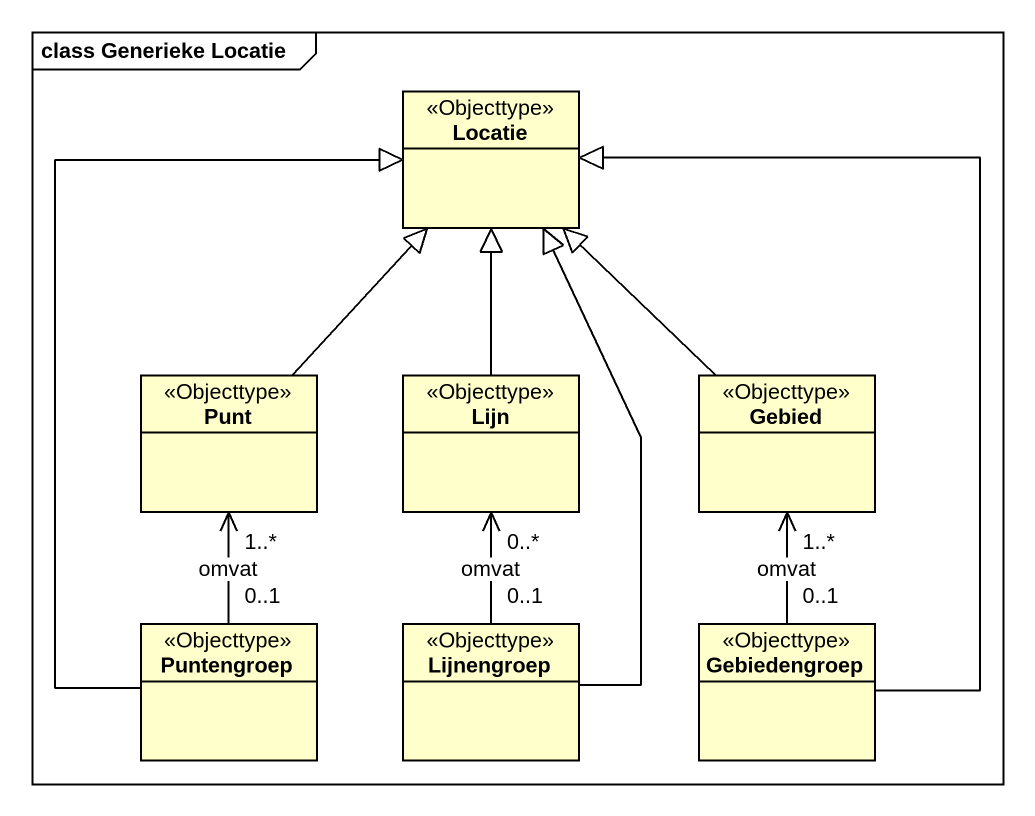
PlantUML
@startuml
mainframe class Generieke Locatie
hide circle
hide empty members
class Locatie <<Objecttype>>
class Punt <<Objecttype>>
class Lijn <<Objecttype>>
class Gebied <<Objecttype>>
class Puntengroep <<Objecttype>>
class Lijnengroep <<Objecttype>>
class Gebiedengroep <<Objecttype>>
Punt -up-|> Locatie
Lijn -up-|> Locatie
Gebied -up-|> Locatie
Puntengroep -up-|> Locatie
Puntengroep "0..1" -up-> "1..*" Punt : omvat
Lijnengroep -up-|> Locatie
Lijnengroep "0..1" -up-> "0..*" Lijn : omvat
Gebiedengroep -up-|> Locatie
Gebiedengroep "0..1" -up-> "1..*" Gebied : omvat
@enduml
